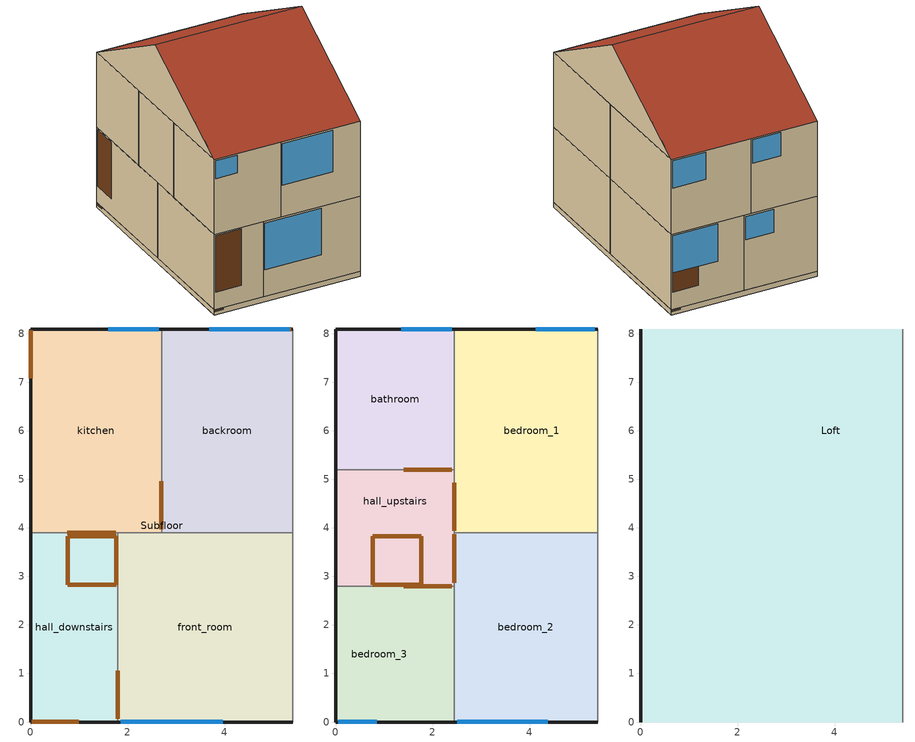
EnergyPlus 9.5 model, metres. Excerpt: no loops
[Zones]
hall_downstairs
 floor to Subfloor (GroundFloor-Construction): 1.8,3.9 1.8,0 0,0 0,3.9 z0.6
 wall outside (Wall-Construction): 0,3.9 0,0 1.8,0 z0.6:3.4
 wall to front_room (InternalWall-Construction): 1.8,0 1.8,3.9 z0.6:3.4
 wall to kitchen (InternalWall-Construction): 1.8,3.9 0,3.9 z0.6:3.4
 door inside (PartitionDoor-Construction): 1.8,0.07 1.8,1.06 z1.12:3.33; 1.76,3.9 0.76,3.9 z1.14:3.36
 door inside (HoleConstruction-Construction): 1.77,2.83 1.77,3.83 0.77,3.83 0.77,2.83 z3.4
 door (ExternalDoor-Construction): 0.04,0 0.99,0 z1.25:3.36
front_room
 floor to Subfloor (GroundFloor-Construction): 5.4,3.9 5.4,0 1.8,0 1.8,3.9 z0.6
 wall outside (Wall-Construction): 1.8,0 5.4,0 z0.6:3.4
 wall adiabatic (Adiabatic Wall-Construction): 5.4,0 5.4,3.9 z0.6:3.4
 wall to kitchen (InternalWall-Construction): 2.7,3.9 1.8,3.9 z0.6:3.4
 wall to backroom (InternalWall-Construction): 5.4,3.9 2.7,3.9 z0.6:3.4
 window (Single Glazing): 1.86,0 3.96,0 z1.59:3.34
kitchen
 floor to Subfloor (GroundFloor-Construction): 2.7,8.1 2.7,3.9 0,3.9 0,8.1 z0.6
 wall outside (Wall-Construction): 2.7,8.1 0,8.1 0,3.9 z0.6:3.4
 wall to backroom (InternalWall-Construction): 2.7,3.9 2.7,8.1 z0.6:3.4
 window (Single Glazing): 2.65,8.1 1.61,8.1 z2.48:3.35
 door inside (PartitionDoor-Construction): 2.7,3.97 2.7,4.96 z1.12:3.33
 door (ExternalDoor-Construction): 0,8.03 0,7.08 z1.22:3.33
backroom
 floor to Subfloor (GroundFloor-Construction): 5.4,8.1 5.4,3.9 2.7,3.9 2.7,8.1 z0.6
 wall outside (Wall-Construction): 5.4,8.1 2.7,8.1 z0.6:3.4
 wall adiabatic (Adiabatic Wall-Construction): 5.4,3.9 5.4,8.1 z0.6:3.4
 window (Single Glazing): 5.34,8.1 3.68,8.1 z1.96:3.35
 door (ExternalDoor-Construction): 5.34,8.1 4.4,8.1 z1.24:3.35
Subfloor
 floor ground (SubFloor-Construction): 5.4,8.1 5.4,0 0,0 0,8.1 z0.4
 wall outside (Wall-Construction): 5.4,8.1 0,8.1 0,0 5.4,0 z0.4:0.6
 wall adiabatic (Adiabatic Wall-Construction): 5.4,0 5.4,8.1 z0.4:0.6
 door (AFN_AirBrickConstruction): 5.38,8.1 5.06,8.1 / 0.02,0 0.34,0 z0.52:0.58; 0,8.07 0,7.76 z0.51:0.57
bedroom_3
 floor to hall_downstairs (Floor-Construction): 1.8,2.8 1.8,0 0,0 0,2.8 z3.4
 floor to front_room (Floor-Construction): 2.45,2.8 2.45,0 1.8,0 1.8,2.8 z3.4
 wall outside (Wall-Construction): 0,2.8 0,0 2.45,0 z3.4:6.2
 wall to bedroom_2 (InternalWall-Construction): 2.45,0 2.45,2.8 z3.4:6.2
 wall to hall_upstairs (InternalWall-Construction): 2.45,2.8 0,2.8 z3.4:6.2
 window (Single Glazing): 0.05,0 0.85,0 z5.48:6.15
 door inside (PartitionDoor-Construction): 2.4,2.8 1.4,2.8 z3.94:6.15
bedroom_2
 floor to front_room (Floor-Construction): 5.4,3.9 5.4,0 2.45,0 2.45,3.9 z3.4
 wall outside (Wall-Construction): 2.45,0 5.4,0 z3.4:6.2
 wall adiabatic (Adiabatic Wall-Construction): 5.4,0 5.4,3.9 z3.4:6.2
 wall to hall_upstairs (InternalWall-Construction): 2.45,3.9 2.45,2.8 z3.4:6.2
 wall to bedroom_1 (InternalWall-Construction): 5.4,3.9 2.45,3.9 z3.4:6.2
 window (Single Glazing): 2.51,0 4.38,0 z4.58:6.14
 door inside (PartitionDoor-Construction): 2.45,3.86 2.45,2.87 z3.95:6.16
hall_upstairs
 floor to hall_downstairs (Floor-Construction): 1.8,3.9 1.8,2.8 0,2.8 0,3.9 z3.4
 floor to kitchen (Floor-Construction): 2.45,5.2 2.45,3.9 1.8,3.9 0,3.9 0,5.2 z3.4
 floor to front_room (Floor-Construction): 2.45,3.9 2.45,2.8 1.8,2.8 1.8,3.9 z3.4
 wall outside (Wall-Construction): 0,5.2 0,2.8 z3.4:6.2
 wall to bedroom_1 (InternalWall-Construction): 2.45,3.9 2.45,5.2 z3.4:6.2
 wall to bathroom (InternalWall-Construction): 2.45,5.2 0,5.2 z3.4:6.2
 door inside (PartitionDoor-Construction): 2.45,3.94 2.45,4.93 z3.95:6.16; 2.4,5.2 1.4,5.2 z3.94:6.15
bathroom
 floor to kitchen (Floor-Construction): 2.45,8.1 2.45,5.2 0,5.2 0,8.1 z3.4
 wall outside (Wall-Construction): 2.45,8.1 0,8.1 0,5.2 z3.4:6.2
 wall to bedroom_1 (InternalWall-Construction): 2.45,5.2 2.45,8.1 z3.4:6.2
 window (Single Glazing): 2.4,8.1 1.36,8.1 z5.28:6.15
bedroom_1
 floor to kitchen (Floor-Construction): 2.7,8.1 2.7,3.9 2.45,3.9 2.45,8.1 z3.4
 floor to backroom (Floor-Construction): 5.4,8.1 5.4,3.9 2.7,3.9 2.7,8.1 z3.4
 wall outside (Wall-Construction): 5.4,8.1 2.45,8.1 z3.4:6.2
 wall adiabatic (Adiabatic Wall-Construction): 5.4,3.9 5.4,8.1 z3.4:6.2
 window (Single Glazing): 5.34,8.1 4.13,8.1 z5.13:6.14
Loft
 floor to bedroom_3 (Last floor-Construction): 2.45,2.8 2.45,0 0,0 0,2.8 z6.2
 floor to bedroom_2 (Last floor-Construction): 5.4,3.9 5.4,0 2.45,0 2.45,3.9 z6.2
 floor to hall_upstairs (Last floor-Construction): 2.45,5.2 2.45,2.8 0,2.8 0,5.2 z6.2
 floor to bathroom (Last floor-Construction): 2.45,8.1 2.45,5.2 0,5.2 0,8.1 z6.2
 floor to bedroom_1 (Last floor-Construction): 5.4,8.1 5.4,3.9 2.45,3.9 2.45,8.1 z6.2
 wall outside (Wall-Construction): 0,8.1,6.2 0,0,6.2 0,4.05,8.5
 wall adiabatic (Adiabatic Wall-Construction): 5.4,0,6.2 5.4,8.1,6.2 5.4,4.05,8.5
 roof outside (Roof-Construction): 0,4.05,8.5 0,0,6.2 5.4,0,6.2 5.4,4.05,8.5; 5.4,4.05,8.5 5.4,8.1,6.2 0,8.1,6.2 0,4.05,8.5
[Building]
Mid terraced solid walls - thermostat experiment: North Axis=30; Terrain=Suburbs; Loads Convergence Tolerance Value=0.04; Temperature Convergence Tolerance Value=0.4; Solar Distribution=FullExterior; Maximum Number of Warmup Days=25; Minimum Number of Warmup Days=6
[Site:Location]
Loughborough-Nottinghamshire: Latitude=52.205; Longitude=0.122; Time Zone=0; Elevation=43.5
[SIZINGPERIOD:DESIGNDAY]
Cambridge.AP Ann Htg 99.6p Condns DB: Month=1; Day of Month=16; Day Type=WinterDesignDay; Maximum DryBulb Temperature=-8.8; Daily DryBulb Temperature Range=0; DryBulb Temperature Range Modifier Type=DefaultMultipliers; Humidity Condition Type=Wetbulb; Wetbulb or DewPoint at Maximum DryBulb=-10.8; Barometric Pressure=101153; Wind Speed=6.71; Wind Direction=0; Rain Indicator=No; Snow Indicator=No; Daylight Saving Time Indicator=No; Solar Model Indicator=ASHRAEClearSky; ASHRAE Clear Sky Optical Depth for Beam Irradiance taub=0; ASHRAE Clear Sky Optical Depth for Diffuse Irradiance taud=0; Sky Clearness=0; Begin Environment Reset Mode=FullResetAtBeginEnvironment
[SITE:GROUNDTEMPERATURE:BUILDINGSURFACE]
6.4, 5.9, 6.9, 8.9, 11, 13.5, 16.1, 16, 15.3, 13.5, 10.8, 7.6
[MATERIAL]
Name | Roughness | Thickness | Conductivity | Density | Specific Heat | Thermal Absorptance | Solar Absorptance | Visible Absorptance
beizaee_brick_outer_leaf-Wall-0.105; beizaee_brick_outer_leaf-Adiabatic Wall-0.105 | Rough | 0.105 | 0.84 | 800 | 1700 | 0.9 | 0.7 | 0.7
beizaee_brick_inner_leaf-Wall-0.105; beizaee_brick_inner_leaf-Adiabatic Wall-0.105; beizaee_brick_inner_leaf-InternalWall-0.105 | Rough | 0.105 | 0.62 | 800 | 1700 | 0.9 | 0.7 | 0.7
beizaee_plaster_dense-Wall-0.013; beizaee_plaster_dense-Adiabatic Wall-0.013; beizaee_plaster_dense-InternalWall-0.013 | Smooth | 0.013 | 0.5 | 1000 | 1300 | 0.9 | 0.7 | 0.7
Adiabatic_insulation-Adiabatic Wall-1.0 | Rough | 1 | 0.01 | 10 | 100 | 0.9 | 0.7 | 0.7
beizaee_clay_tile-Roof-0.025 | MediumSmooth | 0.025 | 1 | 800 | 2000 | 0.9 | 0.7 | 0.7
beizaee_roofing_felt-Roof-0.005 | Rough | 0.005 | 0.19 | 837 | 960 | 0.9 | 0.7 | 0.7
beizaee_timber_flooring-GroundFloor-0.02; beizaee_timber_flooring-Floor-0.02 | MediumSmooth | 0.02 | 0.14 | 1200 | 650 | 0.9 | 0.7 | 0.7
beizaee_carpet-GroundFloor-0.005; beizaee_carpet-Floor-0.005 | Rough | 0.005 | 0.06 | 1300 | 200 | 0.95 | 0.7 | 0.7
beizaee_plasterboard-Floor-0.013; beizaee_plasterboard-Last floor-0.013 | Smooth | 0.013 | 0.25 | 896 | 2800 | 0.9 | 0.7 | 0.7
Painted_plaster_CODE-ExternalDoor-0.04 | MediumSmooth | 0.04 | 0.58 | 800 | 1090 | 0.96 | 0.92 | 0.92
Painted_plaster_CODE-ExternalDoor-0.02 | MediumSmooth | 0.02 | 0.58 | 800 | 1090 | 0.96 | 0.92 | 0.92
Door_WoodSolid_35mm-PartitionDoor-0.035 | Rough | 0.035 | 0.19 | 700 | 2390 | 0.9 | 0.5 | 0.5
Wood_plastic_CODE-Furniture-0.0254 | Smooth | 0.0254 | 0.5 | 800 | 1400 | 0.95 | 0.78 | 0.78
Alluvial_clay_CODE-SubFloor-0.1 | Rough | 0.1 | 1.21 | 1960 | 840 | 0.9 | 0.7 | 0.7
[MATERIAL:NOMASS] Thermal Absorptance=0.9; Solar Absorptance=0.7; Visible Absorptance=0.7
Name | Roughness | Thermal Resistance
AIR-GAP-Wall-0.07; AIR-GAP-Adiabatic Wall-0.07; AIR-GAP-Roof-0.02; AIR-GAP-Floor-0.1 | Smooth | 0.15
AFN_AirBrickPanel | Rough | 0.1
[MATERIAL:INFRAREDTRANSPARENT]
IRTMaterial
[WINDOWMATERIAL:GLAZING]
beizaee_glazing: Optical Data Type=SpectralAverage; Thickness=0.003; Solar Transmittance at Normal Incidence=0.837; Front Side Solar Reflectance at Normal Incidence=0.075; Back Side Solar Reflectance at Normal Incidence=0.075; Visible Transmittance at Normal Incidence=0.898; Front Side Visible Reflectance at Normal Incidence=0.081; Back Side Visible Reflectance at Normal Incidence=0.081; Infrared Transmittance at Normal Incidence=0; Front Side Infrared Hemispherical Emissivity=0.84; Back Side Infrared Hemispherical Emissivity=0.84; Conductivity=0.9; Dirt Correction Factor for Solar and Visible Transmittance=1; Solar Diffusing=No; Youngs modulus=72000000000; Poissons ratio=0.22
[WINDOWMATERIAL:SHADE]
always_closed_blind_mat: Solar Transmittance=0.2; Solar Reflectance=0.2; Visible Transmittance=0.05; Visible Reflectance=0.3; Infrared Hemispherical Emissivity=0.9; Infrared Transmittance=0; Thickness=0.9; Conductivity=0.1; Shade to Glass Distance=0.1; Top Opening Multiplier=0; Bottom Opening Multiplier=0; LeftSide Opening Multiplier=0.5; RightSide Opening Multiplier=0.5; Airflow Permeability=0
[CONSTRUCTION]
Wall-Construction: beizaee_brick_outer_leaf-Wall-0.105, AIR-GAP-Wall-0.07, beizaee_brick_inner_leaf-Wall-0.105, beizaee_plaster_dense-Wall-0.013
Adiabatic Wall-Construction: beizaee_brick_outer_leaf-Adiabatic Wall-0.105, AIR-GAP-Adiabatic Wall-0.07, beizaee_brick_inner_leaf-Adiabatic Wall-0.105, beizaee_plaster_dense-Adiabatic Wall-0.013, Adiabatic_insulation-Adiabatic Wall-1.0
Roof-Construction: beizaee_clay_tile-Roof-0.025, AIR-GAP-Roof-0.02, beizaee_roofing_felt-Roof-0.005
GroundFloor-Construction: beizaee_timber_flooring-GroundFloor-0.02, beizaee_carpet-GroundFloor-0.005
Floor-Construction: beizaee_plasterboard-Floor-0.013, AIR-GAP-Floor-0.1, beizaee_timber_flooring-Floor-0.02, beizaee_carpet-Floor-0.005
InternalWall-Construction: beizaee_plaster_dense-InternalWall-0.013, beizaee_brick_inner_leaf-InternalWall-0.105, beizaee_plaster_dense-InternalWall-0.013
HoleConstruction-Construction: IRTMaterial
ExternalDoor-Construction: Painted_plaster_CODE-ExternalDoor-0.02, Painted_plaster_CODE-ExternalDoor-0.04, Painted_plaster_CODE-ExternalDoor-0.02
PartitionDoor-Construction: Door_WoodSolid_35mm-PartitionDoor-0.035
Furniture-Construction: Wood_plastic_CODE-Furniture-0.0254
Last floor-Construction: beizaee_plasterboard-Last floor-0.013
SubFloor-Construction: Alluvial_clay_CODE-SubFloor-0.1
Single Glazing: beizaee_glazing
AFN_AirBrickConstruction: AFN_AirBrickPanel
[ZONE] Type=1; Multiplier=1; Ceiling Height=autocalculate; Volume=autocalculate; Floor Area=autocalculate; Part of Total Floor Area=Yes
hall_downstairs; front_room; kitchen; backroom; bedroom_3; bedroom_2; hall_upstairs; bathroom; bedroom_1; Subfloor; Loft
[WINDOWSHADINGCONTROL]
bedroom_3_blinds: Zone=bedroom_3; Shading Type=InteriorShade; Shading Control Type=AlwaysOn; Schedule=AlwaysOnSchedule; Shading Control Is Scheduled=Yes; Glare Control Is Active=No; Shading Device Material=always_closed_blind_mat; Type of Slat Angle Control for Blinds=FixedSlatAngle; Multiple Surface Control Type=Group; Fenestration Surface 1=Block bedroom_3 Storey 0 Wall 0004_window
[INTERNALMASS] Construction=Furniture-Construction
Name | Zone or ZoneList | Surface Area
IntMass-Furniture-hall_downstairs | hall_downstairs | 148.06
IntMass-Furniture-front_room | front_room | 296.119
IntMass-Furniture-kitchen | kitchen | 239.173
IntMass-Furniture-backroom | backroom | 239.173
IntMass-Furniture-bedroom_3 | bedroom_3 | 14.4685
IntMass-Furniture-bedroom_2 | bedroom_2 | 24.2653
IntMass-Furniture-hall_upstairs | hall_upstairs | 124.016
IntMass-Furniture-bathroom | bathroom | 14.9852
IntMass-Furniture-bedroom_1 | bedroom_1 | 26.1319
[People] Number of People Calculation Method=people; Fraction Radiant=0.3; Sensible Heat Fraction=autocalculate; Carbon Dioxide Generation Rate=3.82e-08; Enable ASHRAE 55 Comfort Warnings=no; Mean Radiant Temperature Calculation Type=zoneaveraged; Clothing Insulation Calculation Method=clothinginsulationschedule
Name | Zone or ZoneList | Number of People Schedule | Number of People | People per Zone Floor Area | Zone Floor Area per Person | Activity Level Schedule
backroom-people | backroom | occupancy-schedule-backroom | 4 | 4 | 4 | activity-schedule-backroom
bathroom-people | bathroom | occupancy-schedule-bathroom | 1 | 1 | 1 | activity-schedule-bathroom
bedroom_1-people | bedroom_1 | occupancy-schedule-bedroom_1 | 2 | 2 | 2 | activity-schedule-bedroom_1
bedroom_2-people | bedroom_2 | occupancy-schedule-bedroom_2 | 2 | 2 | 2 | activity-schedule-bedroom_2
bedroom_3-people | bedroom_3 | occupancy-schedule-bedroom_3 | 4 | 4 | 4 | activity-schedule-bedroom_3
front_room-people | front_room | occupancy-schedule-front_room | 4 | 4 | 4 | activity-schedule-front_room
hall_downstairs-people | hall_downstairs | occupancy-schedule-hall_downstairs | 4 | 4 | 4 | activity-schedule-hall_downstairs
hall_upstairs-people | hall_upstairs | occupancy-schedule-hall_upstairs | 4 | 4 | 4 | activity-schedule-hall_upstairs
kitchen-people | kitchen | occupancy-schedule-kitchen | 4 | 4 | 4 | activity-schedule-kitchen
[Lights] Design Level Calculation Method=lightinglevel; Return Air Fraction=0; Fraction Radiant=0.7; Fraction Visible=0.3; Fraction Replaceable=1; EndUse Subcategory=Lighting; Return Air Fraction Calculated from Plenum Temperature=no; Return Air Fraction Function of Plenum Temperature Coefficient 1=0; Return Air Fraction Function of Plenum Temperature Coefficient 2=0
Name | Zone or ZoneList | Schedule | Lighting Level
backroom-lighting-evening | backroom | backroom-eveninggains-schedule | 30
bedroom1-lighting-afternoon | bedroom_1 | bedroom1-afternoongains-schedule | 30
bedroom1-lighting-evening | bedroom_1 | bedroom1-eveninggains-schedule | 30
bedroom1-lighting-lateevening | bedroom_1 | bedroom1-lateeveninggains-schedule | 30
frontroom-lighting-earlyevening | front_room | frontroom-earlyeveninggains-schedule | 30
frontroom-lighting-lateevening | front_room | frontroom-lateeveninggains-schedule | 30
kitchen-lighting | kitchen | kitchen-lighting-schedule | 54
[ElectricEquipment] Design Level Calculation Method=equipmentlevel; Fraction Latent=0
Name | Zone or ZoneList | Schedule | Design Level | Fraction Radiant | Fraction Lost | EndUse Subcategory
backroom-hotfood-evening | backroom | backroom-eveninggains-schedule | 72 | 0.3 | 0.1 | Cooking
backroom-hotfood-morning | backroom | backroom-morninggains-schedule | 72 | 0.3 | 0.1 | Cooking
bedroom1-computer-lateevening | bedroom_1 | bedroom1-lateeveninggains-schedule | 300 | 0.4 | 0.2 | Computer
frontroom-tv-earlyevening | front_room | frontroom-earlyeveninggains-schedule | 150 | 0.2 | 0.1 | TV
frontroom-tv-lateevening | front_room | frontroom-lateeveninggains-schedule | 150 | 0.2 | 0.1 | TV
kitchen-eveningcooking | kitchen | kitchen-eveningcooking-schedule | 1600 | 0.3 | 0.1 | Cooking
kitchen-fridge | kitchen | kitchen-fridge-schedule | 60 | 0.2 | 0.2 | Fridge
kitchen-morningcooking | kitchen | kitchen-morningcooking-schedule | 160 | 0.3 | 0.1 | Cooking
[ZONEHVAC:BASEBOARD:RADIANTCONVECTIVE:WATER:DESIGN]
Baseboard Heat Design: Heating Design Capacity Method=FractionOfAutosizedHeatingCapacity; Fraction of Autosized Heating Design Capacity=1.2; Convergence Tolerance=0.0001; Fraction Radiant=0.3; Fraction of Radiant Energy Incident on People=0
[EnergyManagementSystem:Actuator]
BoilerEffCurveOverride: Actuated Component Unique=boiler efficiency curve; Actuated Component Type=Curve; Actuated Component Control Type=Curve Result
[EnergyManagementSystem:ProgramCallingManager]
Initialise EMS Variables: AfterNewEnvironmentWarmUpIsComplete; InitialiseBoilerVariables
Boiler Efficiency Adjustment: AfterPredictorAfterHVACManagers; AdjustBoilerEfficiency
Count Boiler Cycles: EndOfSystemTimestepBeforeHVACReporting; CountBoilerCycles
[EnergyManagementSystem:Program]
InitialiseBoilerVariables: SET BoilerOnPrev = 0; SET BoilerCycleCount = 0
AdjustBoilerEfficiency: SET PLR = BoilerPLR; SET Tflow = BoilerOutletTemp; SET PLRmin = 0.34; SET k = 0.15; SET EffBase = 1.24978489 + 0.181034673*PLR - 0.171652899*PLR*PLR - 0.00737313433*Tflow + 0.00003125*Tflow*Tflow + 0.000373134328*PLR*Tflow; IF PLR < PLRmin; SET Penalty = (1 - PLR/PLRmin)*(1 - PLR/PLRmin); SET EffAdj = EffBase*(1 - k*Penalty); ELSE; SET EffAdj = EffBase; ENDIF; SET BoilerEffCurveOverride = EffAdj
CountBoilerCycles: IF (BoilerPLR > 0.01); IF (BoilerOnPrev == 0); SET BoilerCycleCount = BoilerCycleCount + 1; ENDIF; SET BoilerOnPrev = 1; ELSE; SET BoilerOnPrev = 0; ENDIF
[EnergyManagementSystem:GlobalVariable]
BoilerOnPrev; BoilerCycleCount
[EnergyManagementSystem:OutputVariable]
Boiler Cycles: EMS Variable=BoilerCycleCount; Type of Data in Variable=Summed; Update Frequency=SystemTimestep
[SETPOINTMANAGER:SCHEDULED]
Main Hot Water Loop Temp Manager: Control Variable=Temperature; Schedule=Main Hot Water Loop Temperature Schedule; Setpoint Node or NodeList=Main Hot Water Loop Supply Setpoint Nodes
[SCHEDULE:COMPACT]
Main Hot Water Loop Temperature Schedule: Through: 12/31, For: AllDays, Until: 24:00, 70
[Schedule:Compact]
activity-schedule-backroom; activity-schedule-bathroom; activity-schedule-front_room; activity-schedule-hall_downstairs; activity-schedule-hall_upstairs; activity-schedule-kitchen: through: 12/31, for: alldays, until: 24:00, 120
activity-schedule-bedroom_1; activity-schedule-bedroom_2; activity-schedule-bedroom_3: through: 12/31, for: alldays, until: 7:00, 80, until: 22:00, 120, until: 24:00, 80
backroom-eveninggains-schedule: through: 12/31, for: weekdays weekends, until: 17:00, 0, until: 18:00, 1, until: 24:00, 0, For: AllOtherDays, Until: 24:00, 0
backroom-morninggains-schedule: through: 12/31, for: weekdays, until: 08:00, 0, until: 08:30, 1, until: 24:00, 0, for: weekends, until: 09:30, 0, until: 10:00, 1, until: 24:00, 0, For: AllOtherDays, Until: 24:00, 0
bedroom1-afternoongains-schedule; kitchen-eveningcooking-schedule; kitchen-lighting-schedule: through: 12/31, for: weekdays weekends, until: 16:00, 0, until: 17:00, 1, until: 24:00, 0, For: AllOtherDays, Until: 24:00, 0
bedroom1-eveninggains-schedule: through: 12/31, for: weekdays weekends, until: 19:00, 0, until: 20:00, 1, until: 24:00, 0, For: AllOtherDays, Until: 24:00, 0
bedroom1-lateeveninggains-schedule: through: 12/31, for: weekdays weekends, until: 20:00, 0, until: 22:30, 1, until: 24:00, 0, For: AllOtherDays, Until: 24:00, 0
frontroom-earlyeveninggains-schedule: through: 12/31, for: weekdays weekends, until: 18:00, 0, until: 19:00, 1, until: 24:00, 0, For: AllOtherDays, Until: 24:00, 0
frontroom-lateeveninggains-schedule: through: 12/31, for: weekdays weekends, until: 19:00, 0, until: 22:30, 1, until: 24:00, 0, For: AllOtherDays, Until: 24:00, 0
kitchen-fridge-schedule: through: 12/31, for: alldays, until: 24:00, 1
kitchen-morningcooking-schedule: through: 12/31, for: weekdays, until: 07:30, 0, until: 08:00, 1, until: 24:00, 0, for: weekends, until: 09:00, 0, until: 09:30, 1, until: 24:00, 0, For: AllOtherDays, Until: 24:00, 0
occupancy-schedule-front_room: Through: 12/31, For: AllDays, Until: 18:00, 0, Until: 22:30, 1, Until: 24:00, 0, For: AllOtherDays, Until: 24:00, 0
occupancy-schedule-backroom: Through: 12/31, For: Weekdays, Until: 08:00, 0, Until: 08:30, 1, Until: 17:00, 0, Until: 18:00, 1, Until: 24:00, 0, For: Weekends Holidays, Until: 09:00, 0, Until: 09:30, 1, Until: 17:00, 0, Until: 18:00, 1, Until: 24:00, 0, For: AllOtherDays, Until: 24:00, 0
occupancy-schedule-kitchen: Through: 12/31, For: Weekdays, Until: 07:30, 0, Until: 08:00, 1, Until: 16:00, 0, Until: 17:00, 1, Until: 24:00, 0, For: Weekends Holidays, Until: 09:00, 0, Until: 09:30, 1, Until: 16:00, 0, Until: 17:00, 1, Until: 24:00, 0, For: AllOtherDays, Until: 24:00, 0
occupancy-schedule-bedroom_1: Through: 12/31, For: Weekdays, Until: 08:00, 1, Until: 08:30, 0, Until: 09:00, 1, Until: 16:00, 0, Until: 17:00, 1, Until: 19:00, 0, Until: 22:30, 1, Until: 24:00, 1, For: Weekends Holidays, Until: 09:30, 1, Until: 10:00, 0, Until: 10:30, 1, Until: 16:00, 0, Until: 17:00, 1, Until: 19:00, 0, Until: 22:30, 1, Until: 24:00, 1, For: AllOtherDays, Until: 24:00, 0
occupancy-schedule-bathroom: Through: 12/31, For: Weekdays, Until: 07:30, 0, Until: 08:00, 1, Until: 08:30, 0, Until: 09:00, 1, Until: 19:00, 0, Until: 20:00, 1, Until: 24:00, 0, For: Weekends Holidays, Until: 09:00, 0, Until: 09:30, 1, Until: 10:00, 0, Until: 10:30, 1, Until: 19:00, 0, Until: 20:00, 1, Until: 24:00, 0, For: AllOtherDays, Until: 24:00, 0
occupancy-schedule-bedroom_2: Through: 12/31, For: Weekdays, Until: 07:30, 1, Until: 22:30, 0, Until: 24:00, 1, For: Weekends Holidays, Until: 09:00, 1, Until: 22:30, 0, Until: 24:00, 1, For: AllOtherDays, Until: 24:00, 0
occupancy-schedule-hall_downstairs; occupancy-schedule-hall_upstairs; occupancy-schedule-bedroom_3: Through: 12/31, For: AllDays, Until: 24:00, 0
[SCHEDULE:CONSTANT]
AlwaysOnSchedule: Hourly Value=1
[Curve:Biquadratic]
boiler efficiency curve: Coefficient1 Constant=1; Coefficient2 x=0; Coefficient3 x2=0; Coefficient4 y=0; Coefficient5 y2=0; Coefficient6 xy=0; Minimum Value of x=0; Maximum Value of x=1; Minimum Value of y=30; Maximum Value of y=90
[AIRFLOWNETWORK:MULTIZONE:ZONE] Ventilation Control Mode=Constant; Minimum Venting Open Factor=1; Indoor and Outdoor Temperature Difference Lower Limit For Maximum Venting Open Factor=0; Indoor and Outdoor Temperature Difference Upper Limit for Minimum Venting Open Factor=100; Indoor and Outdoor Enthalpy Difference Lower Limit For Maximum Venting Open Factor=0; Indoor and Outdoor Enthalpy Difference Upper Limit for Minimum Venting Open Factor=100000; Venting Availability Schedule=AlwaysOnSchedule; Single Sided Wind Pressure Coefficient Algorithm=Standard; Facade Width=0
hall_downstairs; front_room; kitchen; backroom; bedroom_3; bedroom_2; hall_upstairs; bathroom; bedroom_1; Subfloor; Loft
[AIRFLOWNETWORK:MULTIZONE:SURFACE] WindowDoor Opening Factor or Crack Factor=1; Ventilation Control Mode=ZoneLevel; Minimum Venting Open Factor=0; Indoor and Outdoor Temperature Difference Lower Limit For Maximum Venting Open Factor=0; Indoor and Outdoor Temperature Difference Upper Limit for Minimum Venting Open Factor=100; Indoor and Outdoor Enthalpy Difference Lower Limit For Maximum Venting Open Factor=0; Indoor and Outdoor Enthalpy Difference Upper Limit for Minimum Venting Open Factor=300000; Equivalent Rectangle Method=PolygonHeight; Equivalent Rectangle Aspect Ratio=1
Name | Leakage Component
Block hall_downstairs Storey 0 Wall 0003 | Block hall_downstairs Storey 0 Wall 0003_Surface_Crack
Block hall_downstairs Storey 0 Wall 0004 | Block hall_downstairs Storey 0 Wall 0004_Surface_Crack
Block front_room Storey 0 Wall 0004 | Block front_room Storey 0 Wall 0004_Surface_Crack
Block kitchen Storey 0 Wall 0002 | Block kitchen Storey 0 Wall 0002_Surface_Crack
Block kitchen Storey 0 Wall 0003 | Block kitchen Storey 0 Wall 0003_Surface_Crack
Block backroom Storey 0 Wall 0002 | Block backroom Storey 0 Wall 0002_Surface_Crack
Block bedroom_3 Storey 0 Wall 0003 | Block bedroom_3 Storey 0 Wall 0003_Surface_Crack
Block bedroom_3 Storey 0 Wall 0004 | Block bedroom_3 Storey 0 Wall 0004_Surface_Crack
Block bedroom_2 Storey 0 Wall 0004 | Block bedroom_2 Storey 0 Wall 0004_Surface_Crack
Block hall_upstairs Storey 0 Wall 0003 | Block hall_upstairs Storey 0 Wall 0003_Surface_Crack
Block bathroom Storey 0 Wall 0002 | Block bathroom Storey 0 Wall 0002_Surface_Crack
Block bathroom Storey 0 Wall 0003 | Block bathroom Storey 0 Wall 0003_Surface_Crack
Block bedroom_1 Storey 0 Wall 0002 | Block bedroom_1 Storey 0 Wall 0002_Surface_Crack
